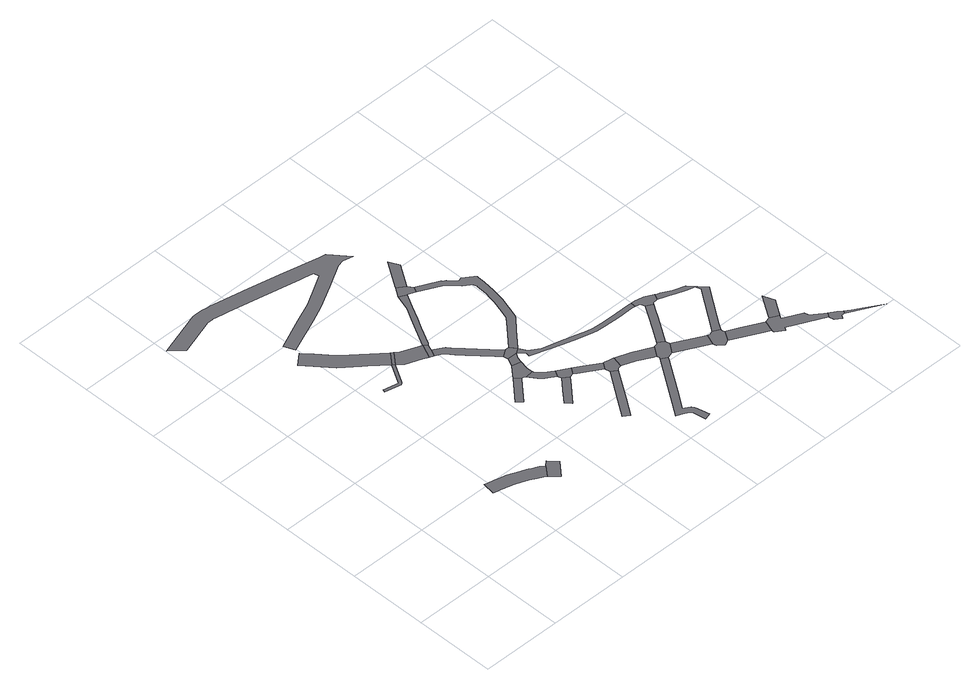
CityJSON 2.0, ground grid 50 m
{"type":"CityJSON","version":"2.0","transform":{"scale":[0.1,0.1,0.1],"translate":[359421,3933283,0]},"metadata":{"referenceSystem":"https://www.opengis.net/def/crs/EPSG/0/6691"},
"CityObjects":{
"road1":{"type":"Road","attributes":{"RoadStructureAttribute.sectionType":"1"},"geometry":[{"type":"MultiSurface","lod":"1","boundaries":[[[0,1,2,3,4,5,6,7,8,9,10,11,12,13,14,15,16,17,18,19,20,21,22,23,24,25,26,27]]]}]},
"road2":{"type":"Road","geometry":[{"type":"MultiSurface","lod":"1","boundaries":[[[11,10,28,29,30,31]]]}]},
"road3":{"type":"Road","geometry":[{"type":"MultiSurface","lod":"1","boundaries":[[[32,33,34,35,36,37,38,39,40,41,42]]]}]},
"road4":{"type":"Road","attributes":{"RoadStructureAttribute.sectionType":"1"},"geometry":[{"type":"MultiSurface","lod":"1","boundaries":[[[43,44,45,46,47,48,49,50,51,52,42]]]}]},
"road5":{"type":"Road","geometry":[{"type":"MultiSurface","lod":"1","boundaries":[[[41,53,43,42]]]}]},
"road6":{"type":"Road","geometry":[{"type":"MultiSurface","lod":"1","boundaries":[[[54,55,56,57,58,59,60,61,62,63,64,65,66,67,68,69,70,71,72,73,74,75,76,77,78,79,80,81,82,83,84,85,86,87,88,89]]]}]},
"road7":{"type":"Road","attributes":{"RoadStructureAttribute.sectionType":"1"},"geometry":[{"type":"MultiSurface","lod":"1","boundaries":[[[90,53,41,91,92,93,94,95]]]}]},
"road8":{"type":"Road","geometry":[{"type":"MultiSurface","lod":"1","boundaries":[[[96,97,98,99,100]]]}]},
"road9":{"type":"Road","geometry":[{"type":"MultiSurface","lod":"1","boundaries":[[[101,102,95,94,103,104]]]}]},
"road10":{"type":"Road","geometry":[{"type":"MultiSurface","lod":"1","boundaries":[[[105,106,107,108,109,110]]]}]},
"road11":{"type":"Road","geometry":[{"type":"MultiSurface","lod":"1","boundaries":[[[111,112,113,114,115,116,96,100,117,118,119]]]}]},
"road12":{"type":"Road","attributes":{"RoadStructureAttribute.sectionType":"1"},"geometry":[{"type":"MultiSurface","lod":"1","boundaries":[[[103,120,121,122,123,124,125,126,127,128,129,130,131,104]]]}]},
"road13":{"type":"Road","attributes":{"RoadStructureAttribute.sectionType":"1"},"geometry":[{"type":"MultiSurface","lod":"1","boundaries":[[[132,133,134,135,136,137,138,139,140,111,119]]]}]},
"road14":{"type":"Road","attributes":{"RoadStructureAttribute.sectionType":"1"},"geometry":[{"type":"MultiSurface","lod":"1","boundaries":[[[141,115,114,142,143]]]}]},
"road15":{"type":"Road","attributes":{"RoadStructureAttribute.sectionType":"1"},"geometry":[{"type":"MultiSurface","lod":"1","boundaries":[[[144,145,146,147,148,95,102,149,150,151,152,153]]]}]},
"road16":{"type":"Road","geometry":[{"type":"MultiSurface","lod":"1","boundaries":[[[154,127,126,141,143,155]]]}]},
"road17":{"type":"Road","geometry":[{"type":"MultiSurface","lod":"1","boundaries":[[[156,157,137,136,105,110]]]}]},
"road18":{"type":"Road","attributes":{"RoadStructureAttribute.sectionType":"1"},"geometry":[{"type":"MultiSurface","lod":"1","boundaries":[[[158,159,160,161,162,163]]]}]},
"road19":{"type":"Road","attributes":{"RoadStructureAttribute.sectionType":"1"},"geometry":[{"type":"MultiSurface","lod":"1","boundaries":[[[164,165,157,156,166,167]]]}]},
"road20":{"type":"Road","geometry":[{"type":"MultiSurface","lod":"1","boundaries":[[[168,144,153,169,170,171,172]]]}]},
"road21":{"type":"Road","attributes":{"RoadStructureAttribute.sectionType":"1"},"geometry":[{"type":"MultiSurface","lod":"1","boundaries":[[[173,174,175,176,177,178,179,180,181,182,183,184,185,186,187,188,189,190,191,192,193,194,195]]]}]},
"road22":{"type":"Road","geometry":[{"type":"MultiSurface","lod":"1","boundaries":[[[196,197,198,164,167,158,163,199,200]]]}]},
"road23":{"type":"Road","attributes":{"RoadStructureAttribute.sectionType":"1"},"geometry":[{"type":"MultiSurface","lod":"1","boundaries":[[[201,202,203,204,205,206,207,208,209,210,211,212,213,214,215,216,217,218,171,170,219,220,221,222,223,224,225,226,227,228,229,230,231,232,233,154,155]]]}]},
"road24":{"type":"Road","attributes":{"RoadStructureAttribute.sectionType":"1"},"geometry":[{"type":"MultiSurface","lod":"1","boundaries":[[[234,235,236,168,172]]]}]},
"road25":{"type":"Road","attributes":{"RoadStructureAttribute.sectionType":"1"},"geometry":[{"type":"MultiSurface","lod":"1","boundaries":[[[237,238,239,240,241,242,243,244,196,200]]]}]},
"road26":{"type":"Road","attributes":{"RoadStructureAttribute.sectionType":"1"},"geometry":[{"type":"MultiSurface","lod":"1","boundaries":[[[245,246,247,248,249,250,251,252,253,254,255,256,257,258,259,260,261,262,263,264,265,266,267,268,269,270,155,143]]]}]},
"road27":{"type":"Road","geometry":[{"type":"MultiSurface","lod":"1","boundaries":[[[271,272,241,240,273,195,194,274,275,276]]]}]},
"road28":{"type":"Road","attributes":{"RoadStructureAttribute.sectionType":"1"},"geometry":[{"type":"MultiSurface","lod":"1","boundaries":[[[275,274,277,278]]]}]},
"road29":{"type":"Road","attributes":{"RoadStructureAttribute.sectionType":"1"},"geometry":[{"type":"MultiSurface","lod":"1","boundaries":[[[279,280,281,282,283,284,285,286,271,276]]]}]},
"road30":{"type":"Road","geometry":[{"type":"MultiSurface","lod":"1","boundaries":[[[287,288,289,290,291,292,293,278,277,294,295]]]}]},
"road31":{"type":"Road","geometry":[{"type":"MultiSurface","lod":"1","boundaries":[[[296,297,298,299,259,258,300,301,283,282,302,303,304,305]]]}]},
"road32":{"type":"Road","attributes":{"RoadStructureAttribute.sectionType":"1"},"geometry":[{"type":"MultiSurface","lod":"1","boundaries":[[[306,307,288,287,308,309,310]]]}]},
"road33":{"type":"Road","attributes":{"RoadStructureAttribute.sectionType":"1"},"geometry":[{"type":"MultiSurface","lod":"1","boundaries":[[[304,311,312,313,314,315,316,317,318,292,291,319,320,321,322,323,324,325,326,305]]]}]},
"road34":{"type":"Road","geometry":[{"type":"MultiSurface","lod":"1","boundaries":[[[327,328,329,330,331,332,333,334,335,336,337,306,310,338,339]]]}]},
"road35":{"type":"Road","attributes":{"RoadStructureAttribute.sectionType":"1"},"geometry":[{"type":"MultiSurface","lod":"1","boundaries":[[[340,341,342,337,336]]]}]},
"road36":{"type":"Road","geometry":[{"type":"MultiSurface","lod":"1","boundaries":[[[328,343,344,345,346,347,348,349,329]]]}]},
"road37":{"type":"Road","geometry":[{"type":"MultiSurface","lod":"1","boundaries":[[[350,351,352,348,347,353,354]]]}]}
},
"vertices":[
[492,430,0],[516,425,0],[533,421,0],[545,418,0],[563,413,0],[592,404,0],[626,391,0],[671,371,0],[710,353,0],[742,336,0],[758,326,0],[810,388,0],[782,406,0],[764,416,0],[745,426,0],[727,434,0],[699,446,0],[667,460,0],[634,473,0],[607,483,0],[582,491,0],[559,496,0],[542,501,0],[536,502,0],[509,506,0],[496,509,0],[480,515,0],[467,434,0],
[766,318,0],[809,272,0],[886,360,0],[836,413,0],
[704,1384,0],[698,1380,0],[691,1382,0],[609,1402,0],[605,1385,0],[687,1365,0],[701,1361,0],[710,1363,0],[718,1371,0],[788,1493,0],[774,1505,0],
[834,1576,0],[631,1747,0],[617,1763,0],[541,1852,0],[491,1910,0],[420,1850,0],[475,1786,0],[554,1693,0],[654,1608,0],[678,1587,0],
[848,1565,0],
[311,2412,0],[326,2413,0],[345,2413,0],[347,2413,0],[416,2403,0],[434,2399,0],[447,2396,0],[632,2358,0],[891,2304,0],[912,2300,0],[973,2286,0],[980,2252,0],[929,2224,0],[784,2143,0],[659,2090,0],[468,2008,0],[497,1941,0],[717,2035,0],[816,2077,0],[961,2158,0],[1106,2239,0],[1148,2248,0],[1214,2234,0],[1119,2346,0],[1082,2354,0],[842,2405,0],[650,2446,0],[432,2491,0],[412,2494,0],[391,2497,0],[355,2502,0],[323,2504,0],[293,2501,0],[271,2494,0],[10,2413,0],[85,2342,0],
[875,1542,0],[805,1479,0],[826,1461,0],[922,1420,0],[955,1406,0],[993,1494,0],
[1154,981,0],[1038,847,0],[1070,816,0],[1153,911,0],[1188,951,0],
[1008,1460,0],[1019,1478,0],[981,1394,0],[1001,1439,0],
[1339,804,0],[1279,734,0],[1216,661,0],[1246,626,0],[1356,754,0],[1377,780,0],
[1265,951,0],[1262,974,0],[1262,993,0],[1273,1040,0],[1217,1054,0],[1172,1002,0],[1203,951,0],[1206,950,0],[1213,943,0],
[1015,1380,0],[1021,1377,0],[1031,1369,0],[1066,1324,0],[1103,1283,0],[1208,1167,0],[1235,1137,0],[1277,1165,0],[1221,1227,0],[1135,1323,0],[1105,1356,0],[1071,1399,0],
[1223,925,0],[1223,924,0],[1247,890,0],[1273,864,0],[1331,829,0],[1354,867,0],[1301,900,0],[1281,920,0],[1266,941,0],
[1240,1105,0],[1281,1075,0],[1301,1104,0],
[1164,1849,0],[1143,1784,0],[1133,1751,0],[1093,1679,0],[1055,1609,0],[1024,1485,0],[1083,1595,0],[1117,1657,0],[1163,1743,0],[1208,1826,0],
[1304,1165,0],[1334,1128,0],
[1403,785,0],[1427,823,0],
[1555,660,0],[1432,479,0],[1360,372,0],[1397,347,0],[1470,455,0],[1592,635,0],
[1576,732,0],[1484,788,0],[1424,772,0],[1550,695,0],
[1202,1905,0],[1210,1829,0],[1255,1808,0],[1271,1842,0],[1250,1872,0],
[1666,329,0],[1562,176,0],[1600,161,0],[1622,151,0],[1632,144,0],[1638,139,0],[1642,134,0],[1646,125,0],[1651,102,0],[1660,50,0],[1699,62,0],[1690,110,0],[1684,137,0],[1677,154,0],[1668,167,0],[1655,177,0],[1642,186,0],[1628,193,0],[1704,305,0],[1812,466,0],[1835,500,0],[1849,521,0],[1811,544,0],
[1642,720,0],[1616,726,0],[1586,731,0],[1600,646,0],[1625,650,0],
[1366,1163,0],[1428,1232,0],[1490,1300,0],[1500,1312,0],[1542,1452,0],[1550,1494,0],[1557,1535,0],[1564,1609,0],[1567,1658,0],[1567,1665,0],[1568,1668,0],[1556,1677,0],[1500,1717,0],[1477,1711,0],[1431,1760,0],[1412,1770,0],[1411,1774,0],[1406,1777,0],[1387,1744,0],[1403,1734,0],[1463,1671,0],[1498,1647,0],[1504,1645,0],[1505,1642,0],[1517,1616,0],[1516,1613,0],[1509,1541,0],[1503,1502,0],[1495,1464,0],[1477,1406,0],[1457,1336,0],[1455,1334,0],[1404,1277,0],
[1342,2014,0],[1313,2076,0],[1207,1914,0],
[1631,648,0],[1709,620,0],[1792,578,0],[1811,568,0],[1852,628,0],[1737,686,0],[1729,689,0],[1652,717,0],
[1329,1081,0],[1341,1067,0],[1335,1044,0],[1468,1001,0],[1554,971,0],[1576,965,0],[1593,959,0],[1682,935,0],[1724,927,0],[1776,922,0],[1884,921,0],[1977,921,0],[1993,920,0],[1998,919,0],[2000,950,0],[1992,951,0],[1975,951,0],[1853,951,0],[1778,952,0],[1728,957,0],[1689,965,0],[1601,988,0],[1565,999,0],[1555,1002,0],[1423,1036,0],[1359,1079,0],
[1885,644,0],[1879,636,0],[1815,551,0],[1885,531,0],[1927,590,0],[1923,620,0],
[2086,429,0],[2112,497,0],
[1993,729,0],[2028,783,0],[2051,819,0],[2077,860,0],[2039,884,0],[2025,863,0],[1995,815,0],[1948,742,0],
[2161,392,0],[2199,453,0],[2195,455,0],[2193,471,0],[2193,478,0],[2152,499,0],[2127,489,0],[2092,405,0],[2129,379,0],
[2112,923,0],[2080,937,0],[2052,944,0],[2025,949,0],[2019,914,0],[2029,910,0],[2084,871,0],[2085,872,0],[2118,876,0],[2136,911,0],
[2404,352,0],[2278,414,0],[2228,358,0],[2339,303,0],[2378,284,0],
[2213,840,0],[2216,839,0],[2275,817,0],[2327,801,0],[2337,769,0],[2220,598,0],[2196,563,0],[2175,532,0],[2220,519,0],[2252,566,0],[2379,751,0],[2296,841,0],[2232,862,0],[2222,866,0],[2162,899,0],[2149,904,0],
[2444,252,0],[2664,145,0],[2682,172,0],[2668,182,0],[2599,234,0],[2599,237,0],[2595,258,0],[2543,284,0],[2478,315,0],[2490,335,0],[2435,360,0],[2382,267,0],[2431,233,0],
[2554,435,0],[2528,504,0],[2446,378,0],
[2671,111,0],[2708,85,0],[2722,106,0],[2726,106,0],[2743,107,0],[2754,123,0],[2725,143,0],
[2952,3,0],[2854,60,0],[2789,99,0],[2928,16,0],[2952,2,0]
]}
